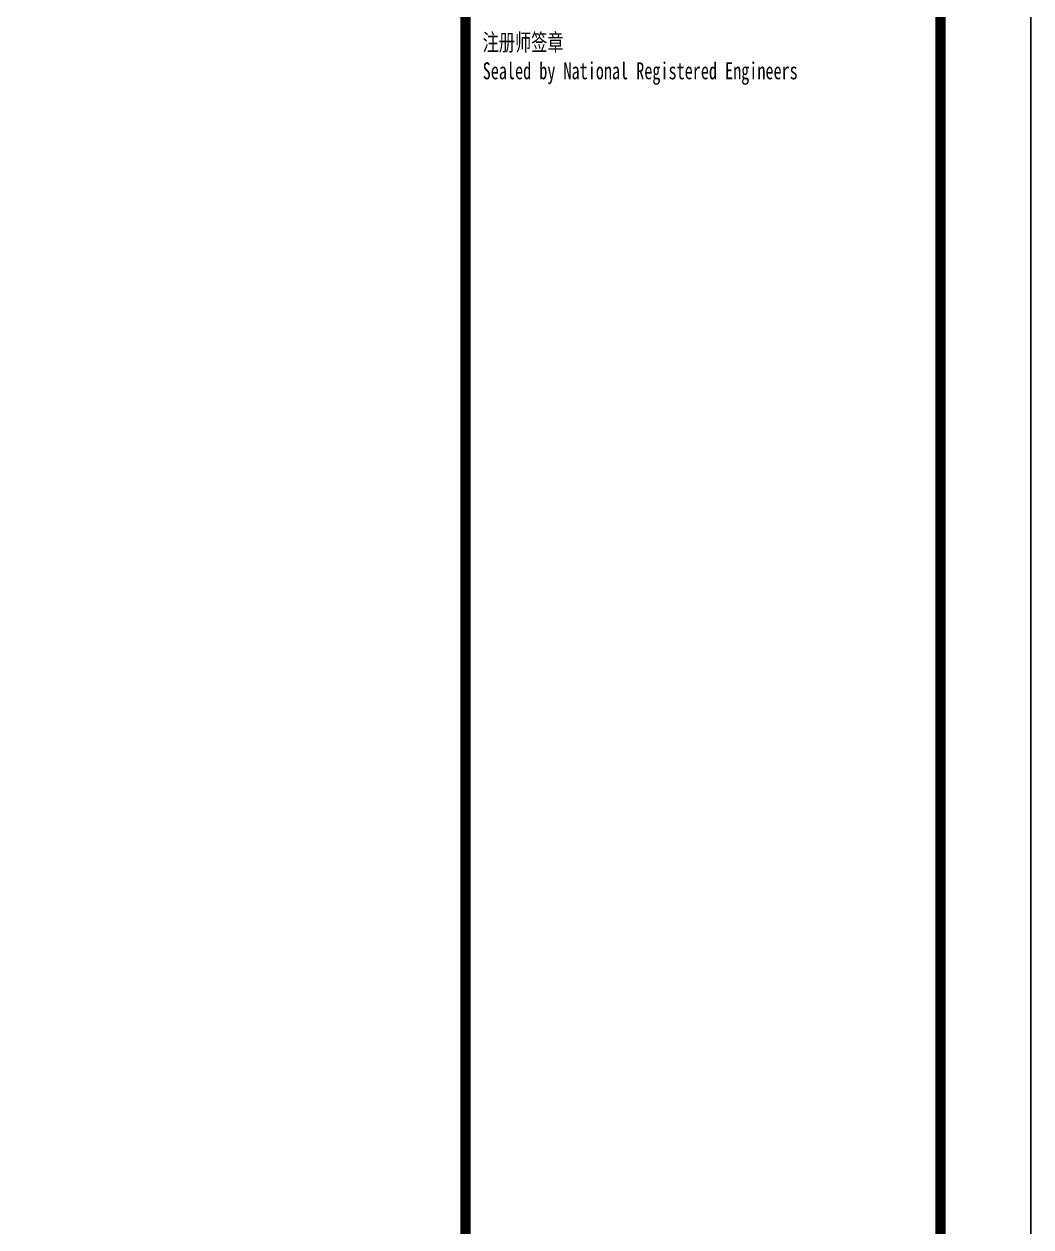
# Model space of a CAD drawing. Extents: x -89996 to 1006241, y -2176 to 440573.
# Drawn here: x 970811 to 986549, y 50324 to 69126 of the extents above; entities that cross this region are included whole.
import ezdxf

# ---------------------------------------------------------------- set-up
doc = ezdxf.new("R2010")
doc.units = 0
doc.header["$LTSCALE"] = 1000
doc.header["$MEASUREMENT"] = 0
doc.layers.add('PUB_TITLE', color=4, linetype='Continuous')
doc.styles.add('_gyy_title_ST', font='', dxfattribs={"width": 0.8})
doc.styles.get('_gyy_title_ST').set_extended_font_data('SimSun')

# ---------------------------------------------------------------- blocks, each defined once
blk = doc.blocks.new('A$C767023C3')
at = {"layer": 'PUB_TITLE', "const_width": 106}
blk.add_lwpolyline([(-4949, 0), (0, 0), (0, -40586), (-4949, -40586)], close=True, dxfattribs=at)
at = {"layer": 'PUB_TITLE', "style": '_gyy_title_ST', "width": 0.7}
for s, height, p in [('注册师签章', 176.8, (-4771, -7801)), ('Sealed by National Registered Engineers', 176.77, (-4770, -8098))]:
    blk.add_text(s, height=height, dxfattribs=at).set_placement(p)

msp = doc.modelspace()

# ---------------------------------------------------------------- linework, layer by layer
at = {"layer": 'PUB_TITLE'}
msp.add_lwpolyline([(897449.45, 18823.61), (986549.45, 18823.61), (986549.45, 81823.61), (897449.45, 81823.61)], close=True, dxfattribs=at)
at = {"layer": 'PUB_TITLE', "const_width": 159.09}
msp.add_lwpolyline([(899747.43, 19530.68), (899747.43, 80409.47), (985135.31, 80409.47), (985135.31, 19530.68)], close=True, dxfattribs=at)

# ---------------------------------------------------------------- block references
at = {"xscale": 1.5, "yscale": 1.5, "zscale": 1.5}
msp.add_blockref('A$C767023C3', (985135.31, 80409.47), dxfattribs=at)

doc.saveas('drawing.dxf')
